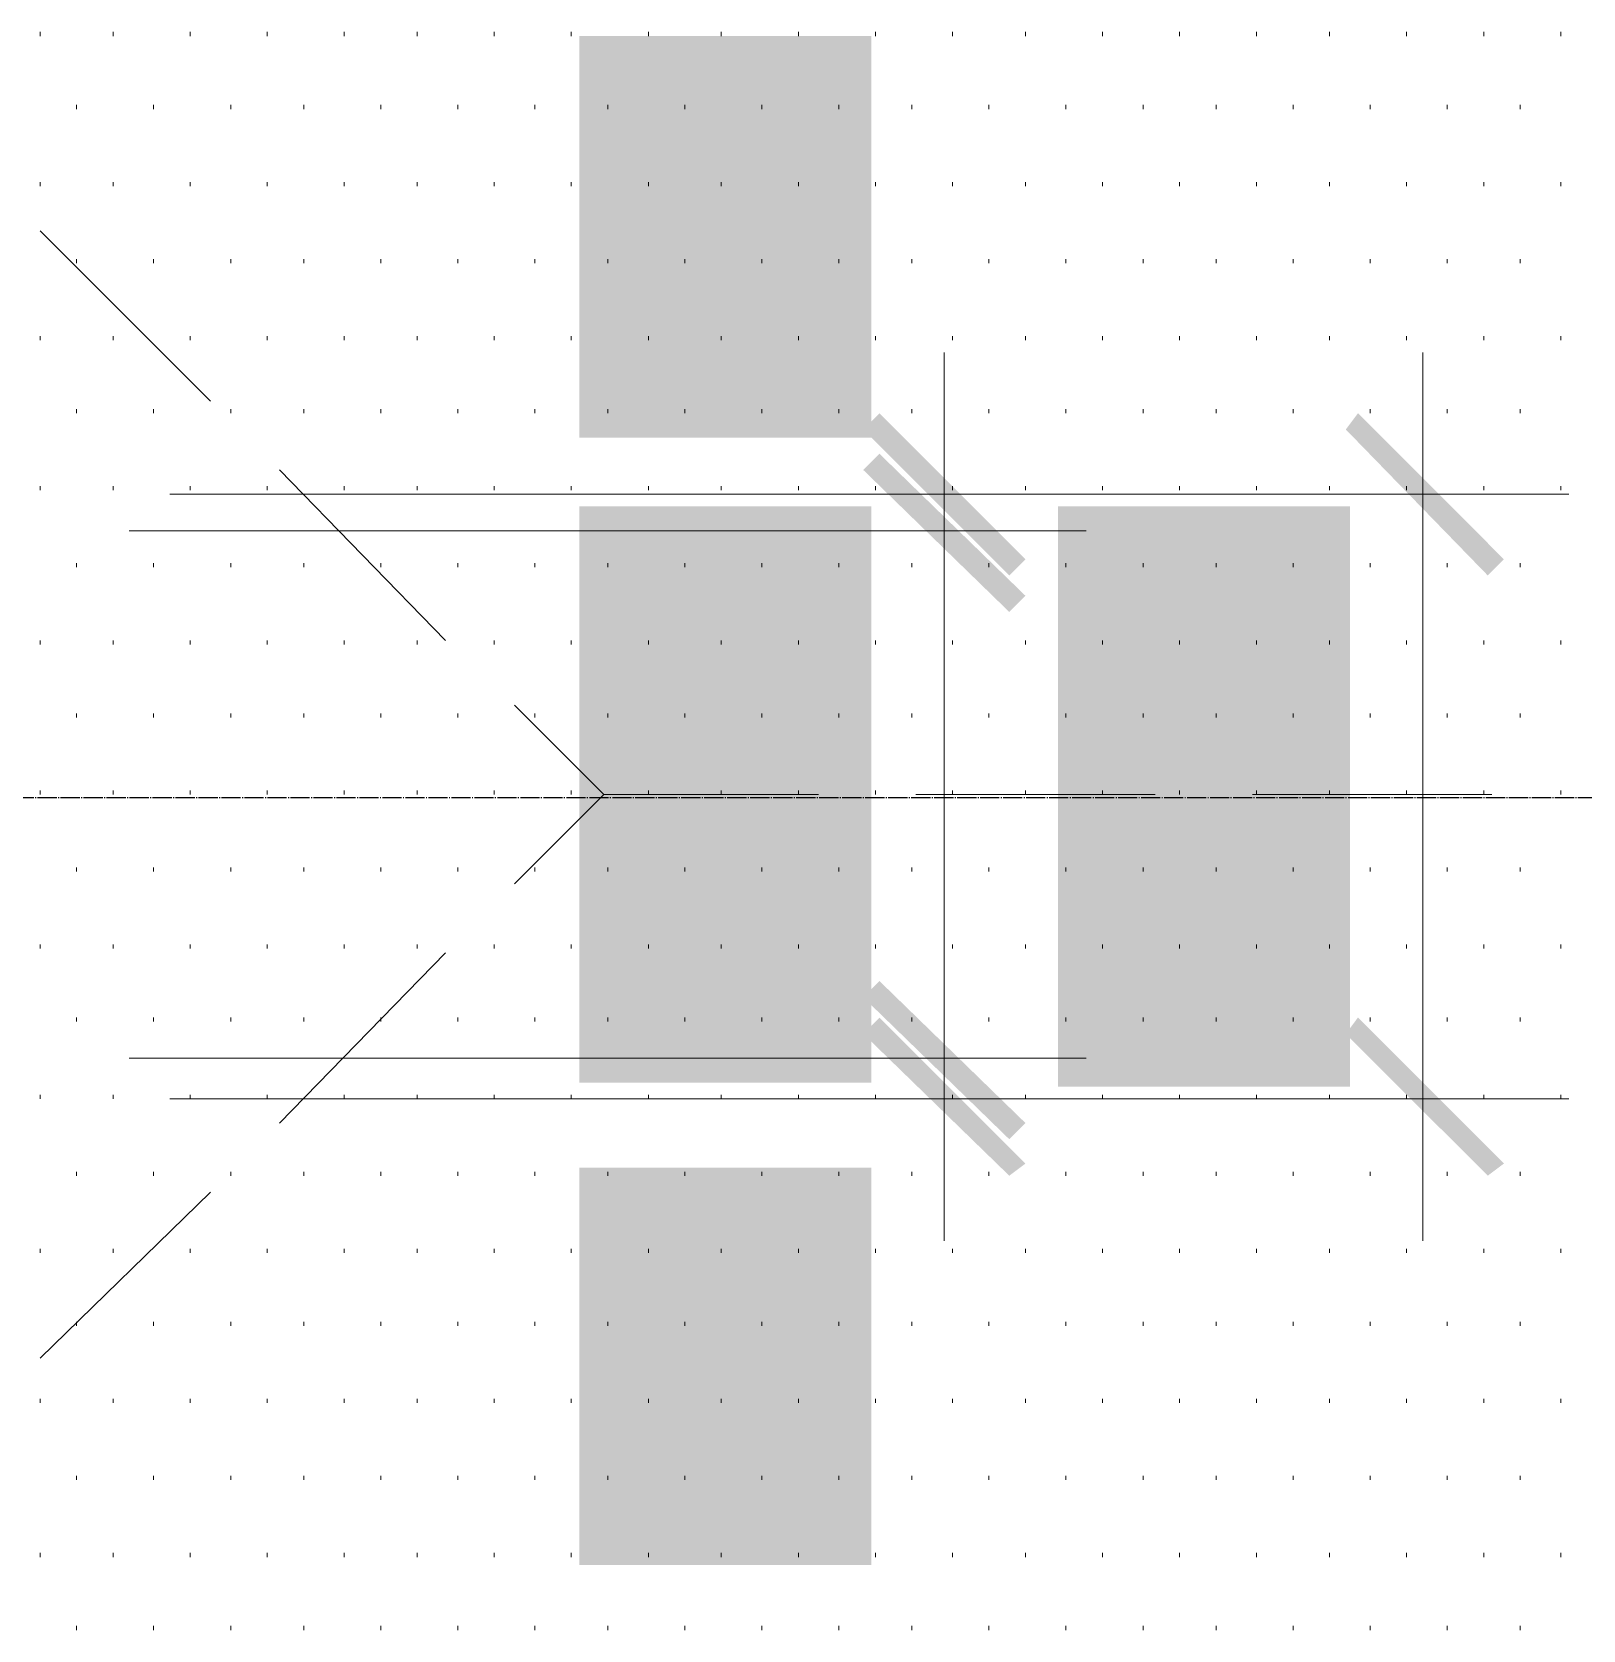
# Model space of a CAD drawing. Header units: millimetres. Extents: x -383313 to -161684, y -117025 to 99224.
# Drawn here: x -325112 to -323493, y -18451 to -16783 of the extents above; entities that cross this region are included whole.
import ezdxf

# ---------------------------------------------------------------- set-up
doc = ezdxf.new("R2010")
doc.units = ezdxf.units.MM
doc.header["$MEASUREMENT"] = 0
doc.linetypes.add('PS-GOST2.303 5', pattern=[24, 20, -1.5, 1, -1.5])
for name, color, linetype in [('PDF_Geometry', 7, 'Continuous'), ('PDF_Solid Fills', 7, 'Continuous'), ('PS_Оси', 5, 'PS-GOST2.303 5')]:
    doc.layers.add(name, color=color, linetype=linetype)

# ---------------------------------------------------------------- blocks, each defined once
blk = doc.blocks.new('A$Cf5759c35')
at = {"layer": 'PDF_Solid Fills'}
for points in [[(33946.9, 1371.6), (33946.9, 1371.6), (33946.9, 1346.2), (33951.2, 1342), (33951.2, 1337.7), (33955.4, 1329.3), (33959.6, 1325), (33959.6, 1325), (33963.9, 1320.8), (33972.3, 1316.6), (33972.3, 1371.6), (33972.3, 1371.6), (33972.3, 1380.1), (33972.3, 1384.3), (33976.6, 1392.8), (33980.8, 1397), (33985, 1401.2), (33993.5, 1405.5), (33993.5, 1405.5), (33997.7, 1409.7), (34002, 1409.7), (34006.2, 1413.9), (34010.4, 1413.9), (34014.7, 1413.9), (34023.1, 1418.2), (34031.6, 1418.2), (34035.8, 1418.2), (34044.3, 1418.2), (34052.8, 1418.2), (34065.5, 1418.2), (34073.9, 1418.2), (34073.9, 1418.2), (34086.6, 1418.2), (34095.1, 1418.2), (34103.6, 1418.2), (34112, 1418.2), (34116.3, 1418.2), (34124.7, 1418.2), (34133.2, 1413.9), (34137.4, 1413.9), (34141.7, 1413.9), (34145.9, 1409.7), (34150.1, 1409.7), (34154.4, 1405.5), (34158.6, 1405.5), (34162.8, 1401.2), (34167.1, 1392.8), (34171.3, 1388.5), (34175.5, 1384.3), (34175.5, 1375.8), (34175.5, 1371.6), (34179.8, 1316.6), (34184, 1320.8), (34188.2, 1325), (34192.5, 1329.3), (34192.5, 1337.7), (34196.7, 1342), (34196.7, 1350.4), (34200.9, 1354.7), (34200.9, 1363.1), (34200.9, 1371.6), (34200.9, 1371.6), (34200.9, 1380.1), (34200.9, 1384.3), (34196.7, 1392.8), (34196.7, 1397), (34192.5, 1405.5), (34188.2, 1409.7), (34188.2, 1413.9), (34184, 1418.2), (34179.8, 1422.4), (34175.5, 1426.6), (34171.3, 1430.9), (34162.8, 1435.1), (34158.6, 1435.1), (34150.1, 1439.3), (34145.9, 1443.6), (34141.7, 1443.6), (34137.4, 1443.6), (34133.2, 1447.8), (34124.7, 1447.8), (34120.5, 1447.8), (34112, 1447.8), (34103.6, 1452), (34099.3, 1452), (34090.9, 1452), (34082.4, 1452), (34073.9, 1452), (34069.7, 1452), (34061.2, 1452), (34052.8, 1452), (34044.3, 1452), (34040.1, 1452), (34031.6, 1447.8), (34027.4, 1447.8), (34018.9, 1447.8), (34014.7, 1447.8), (34006.2, 1443.6), (34002, 1443.6), (33993.5, 1439.3), (33989.3, 1435.1), (33980.8, 1435.1), (33976.6, 1430.9), (33976.6, 1430.9), (33972.3, 1426.6), (33968.1, 1422.4), (33959.6, 1418.2), (33955.4, 1409.7), (33955.4, 1405.5), (33951.2, 1405.5), (33951.2, 1397), (33946.9, 1392.8), (33946.9, 1384.3), (33946.9, 1375.8)], [(33972.3, 1316.6), (33976.6, 1312.3), (33980.8, 1308.1), (33989.3, 1303.9), (33993.5, 1299.6), (34002, 1299.6), (34002, 1295.4), (34010.4, 1295.4), (34014.7, 1295.4), (34023.1, 1291.2), (34027.4, 1291.2), (34035.8, 1291.2), (34040.1, 1291.2), (34048.5, 1291.2), (34057, 1291.2), (34065.5, 1286.9), (34073.9, 1286.9), (34078.2, 1286.9), (34086.6, 1286.9), (34095.1, 1291.2), (34103.6, 1291.2), (34112, 1291.2), (34120.5, 1291.2), (34124.7, 1291.2), (34133.2, 1295.4), (34137.4, 1295.4), (34145.9, 1299.6), (34150.1, 1299.6), (34154.4, 1303.9), (34162.8, 1303.9), (34167.1, 1308.1), (34171.3, 1312.3), (34175.5, 1312.3), (34179.8, 1316.6), (34175.5, 1371.6), (34175.5, 1367.4), (34175.5, 1363.1), (34171.3, 1354.7), (34171.3, 1350.4), (34167.1, 1346.2), (34162.8, 1337.7), (34154.4, 1333.5), (34154.4, 1333.5), (34150.1, 1333.5), (34145.9, 1329.3), (34141.7, 1329.3), (34137.4, 1325), (34129, 1325), (34124.7, 1325), (34116.3, 1320.8), (34107.8, 1320.8), (34099.3, 1320.8), (34090.9, 1320.8), (34082.4, 1320.8), (34073.9, 1320.8), (34065.5, 1320.8), (34057, 1320.8), (34048.5, 1320.8), (34040.1, 1320.8), (34031.6, 1320.8), (34027.4, 1325), (34018.9, 1325), (34014.7, 1325), (34006.2, 1329.3), (34002, 1329.3), (33997.7, 1333.5), (33993.5, 1333.5), (33989.3, 1337.7), (33985, 1342), (33980.8, 1346.2), (33976.6, 1350.4), (33972.3, 1354.7), (33972.3, 1363.1), (33972.3, 1371.6)], [(33946.9, 1223.4), (33946.9, 1198), (34107.8, 1083.7), (34137.4, 1083.7), (34137.4, 1193.8), (34196.7, 1193.8), (34196.7, 1223.4), (34137.4, 1223.4), (34137.4, 1257.3), (34107.8, 1257.3), (34107.8, 1223.4), (34107.8, 1113.4), (33997.7, 1193.8)], [(33946.9, 1223.4), (33997.7, 1193.8), (34107.8, 1193.8), (34107.8, 1113.4), (34107.8, 1223.4)], [(33946.9, 880.5), (33946.9, 880.5), (33946.9, 855.1), (33951.2, 850.9), (33951.2, 846.7), (33955.4, 838.2), (33959.6, 834), (33959.6, 834), (33963.9, 829.7), (33972.3, 825.5), (33972.3, 880.5), (33972.3, 880.5), (33972.3, 889), (33972.3, 893.2), (33976.6, 901.7), (33980.8, 905.9), (33985, 910.2), (33993.5, 914.4), (33993.5, 914.4), (33997.7, 918.6), (34002, 918.6), (34006.2, 922.9), (34010.4, 922.9), (34014.7, 922.9), (34023.1, 927.1), (34031.6, 927.1), (34035.8, 927.1), (34044.3, 927.1), (34052.8, 927.1), (34065.5, 927.1), (34073.9, 927.1), (34073.9, 927.1), (34086.6, 927.1), (34095.1, 927.1), (34103.6, 927.1), (34112, 927.1), (34116.3, 927.1), (34124.7, 927.1), (34133.2, 922.9), (34137.4, 922.9), (34141.7, 922.9), (34145.9, 918.6), (34150.1, 918.6), (34154.4, 914.4), (34158.6, 914.4), (34162.8, 910.2), (34167.1, 901.7), (34171.3, 897.5), (34175.5, 893.2), (34175.5, 884.8), (34175.5, 880.5), (34179.8, 825.5), (34184, 829.7), (34188.2, 834), (34192.5, 838.2), (34192.5, 846.7), (34196.7, 850.9), (34196.7, 859.4), (34200.9, 863.6), (34200.9, 872.1), (34200.9, 880.5), (34200.9, 880.5), (34200.9, 889), (34200.9, 893.2), (34196.7, 901.7), (34196.7, 905.9), (34192.5, 914.4), (34188.2, 918.6), (34188.2, 922.9), (34184, 927.1), (34179.8, 931.3), (34175.5, 935.6), (34171.3, 939.8), (34162.8, 944), (34158.6, 944), (34150.1, 948.3), (34145.9, 952.5), (34141.7, 952.5), (34137.4, 952.5), (34133.2, 956.7), (34124.7, 956.7), (34120.5, 956.7), (34112, 956.7), (34103.6, 961), (34099.3, 961), (34090.9, 961), (34082.4, 961), (34073.9, 961), (34069.7, 961), (34061.2, 961), (34052.8, 961), (34044.3, 961), (34040.1, 961), (34031.6, 956.7), (34027.4, 956.7), (34018.9, 956.7), (34014.7, 956.7), (34006.2, 952.5), (34002, 952.5), (33993.5, 948.3), (33989.3, 944), (33980.8, 944), (33976.6, 939.8), (33976.6, 939.8), (33972.3, 935.6), (33968.1, 931.3), (33959.6, 927.1), (33955.4, 918.6), (33955.4, 914.4), (33951.2, 914.4), (33951.2, 905.9), (33946.9, 901.7), (33946.9, 893.2), (33946.9, 884.8)], [(34446.5, 880.5), (34446.5, 880.5), (34446.5, 855.1), (34450.7, 850.9), (34450.7, 846.7), (34454.9, 838.2), (34459.2, 834), (34459.2, 834), (34463.4, 829.7), (34471.9, 825.5), (34471.9, 880.5), (34471.9, 880.5), (34471.9, 889), (34471.9, 893.2), (34476.1, 901.7), (34480.3, 905.9), (34484.6, 910.2), (34493, 914.4), (34493, 914.4), (34497.3, 918.6), (34501.5, 918.6), (34505.7, 922.9), (34510, 922.9), (34514.2, 922.9), (34522.7, 927.1), (34531.1, 927.1), (34535.4, 927.1), (34543.8, 927.1), (34552.3, 927.1), (34565, 927.1), (34573.5, 927.1), (34573.5, 927.1), (34586.2, 927.1), (34594.6, 927.1), (34603.1, 927.1), (34611.6, 927.1), (34615.8, 927.1), (34624.3, 927.1), (34632.7, 922.9), (34637, 922.9), (34641.2, 922.9), (34645.4, 918.6), (34649.7, 918.6), (34653.9, 914.4), (34658.1, 914.4), (34662.4, 910.2), (34666.6, 901.7), (34670.8, 897.5), (34675.1, 893.2), (34675.1, 884.8), (34675.1, 880.5), (34679.3, 825.5), (34683.5, 829.7), (34687.8, 834), (34692, 838.2), (34692, 846.7), (34696.2, 850.9), (34696.2, 859.4), (34700.5, 863.6), (34700.5, 872.1), (34700.5, 880.5), (34700.5, 880.5), (34700.5, 889), (34700.5, 893.2), (34696.2, 901.7), (34696.2, 905.9), (34692, 914.4), (34687.8, 918.6), (34687.8, 922.9), (34683.5, 927.1), (34679.3, 931.3), (34675.1, 935.6), (34670.8, 939.8), (34662.4, 944), (34658.1, 944), (34649.7, 948.3), (34645.4, 952.5), (34641.2, 952.5), (34637, 952.5), (34632.7, 956.7), (34624.3, 956.7), (34620, 956.7), (34611.6, 956.7), (34603.1, 961), (34598.9, 961), (34590.4, 961), (34581.9, 961), (34573.5, 961), (34569.2, 961), (34560.8, 961), (34552.3, 961), (34543.8, 961), (34539.6, 961), (34531.1, 956.7), (34526.9, 956.7), (34518.4, 956.7), (34514.2, 956.7), (34505.7, 952.5), (34501.5, 952.5), (34493, 948.3), (34488.8, 944), (34480.3, 944), (34476.1, 939.8), (34476.1, 939.8), (34471.9, 935.6), (34467.6, 931.3), (34459.2, 927.1), (34454.9, 918.6), (34454.9, 914.4), (34450.7, 914.4), (34450.7, 905.9), (34446.5, 901.7), (34446.5, 893.2), (34446.5, 884.8)], [(33972.3, 825.5), (33976.6, 821.3), (33980.8, 817), (33989.3, 812.8), (33993.5, 808.6), (34002, 808.6), (34002, 804.3), (34010.4, 804.3), (34014.7, 804.3), (34023.1, 800.1), (34027.4, 800.1), (34035.8, 800.1), (34040.1, 800.1), (34048.5, 800.1), (34057, 800.1), (34065.5, 795.9), (34073.9, 795.9), (34078.2, 795.9), (34086.6, 795.9), (34095.1, 800.1), (34103.6, 800.1), (34112, 800.1), (34120.5, 800.1), (34124.7, 800.1), (34133.2, 804.3), (34137.4, 804.3), (34145.9, 808.6), (34150.1, 808.6), (34154.4, 812.8), (34162.8, 812.8), (34167.1, 817), (34171.3, 821.3), (34175.5, 821.3), (34179.8, 825.5), (34175.5, 880.5), (34175.5, 876.3), (34175.5, 872.1), (34171.3, 863.6), (34171.3, 859.4), (34167.1, 855.1), (34162.8, 846.7), (34154.4, 842.4), (34154.4, 842.4), (34150.1, 842.4), (34145.9, 838.2), (34141.7, 838.2), (34137.4, 834), (34129, 834), (34124.7, 834), (34116.3, 829.7), (34107.8, 829.7), (34099.3, 829.7), (34090.9, 829.7), (34082.4, 829.7), (34073.9, 829.7), (34065.5, 829.7), (34057, 829.7), (34048.5, 829.7), (34040.1, 829.7), (34031.6, 829.7), (34027.4, 834), (34018.9, 834), (34014.7, 834), (34006.2, 838.2), (34002, 838.2), (33997.7, 842.4), (33993.5, 842.4), (33989.3, 846.7), (33985, 850.9), (33980.8, 855.1), (33976.6, 859.4), (33972.3, 863.6), (33972.3, 872.1), (33972.3, 880.5)], [(34471.9, 825.5), (34476.1, 821.3), (34480.3, 817), (34488.8, 812.8), (34493, 808.6), (34501.5, 808.6), (34501.5, 804.3), (34510, 804.3), (34514.2, 804.3), (34522.7, 800.1), (34526.9, 800.1), (34535.4, 800.1), (34539.6, 800.1), (34548.1, 800.1), (34556.5, 800.1), (34565, 795.9), (34573.5, 795.9), (34577.7, 795.9), (34586.2, 795.9), (34594.6, 800.1), (34603.1, 800.1), (34611.6, 800.1), (34620, 800.1), (34624.3, 800.1), (34632.7, 804.3), (34637, 804.3), (34645.4, 808.6), (34649.7, 808.6), (34653.9, 812.8), (34662.4, 812.8), (34666.6, 817), (34670.8, 821.3), (34675.1, 821.3), (34679.3, 825.5), (34675.1, 880.5), (34675.1, 876.3), (34675.1, 872.1), (34670.8, 863.6), (34670.8, 859.4), (34666.6, 855.1), (34662.4, 846.7), (34653.9, 842.4), (34653.9, 842.4), (34649.7, 842.4), (34645.4, 838.2), (34641.2, 838.2), (34637, 834), (34628.5, 834), (34624.3, 834), (34615.8, 829.7), (34607.3, 829.7), (34598.9, 829.7), (34590.4, 829.7), (34581.9, 829.7), (34573.5, 829.7), (34565, 829.7), (34556.5, 829.7), (34548.1, 829.7), (34539.6, 829.7), (34531.1, 829.7), (34526.9, 834), (34518.4, 834), (34514.2, 834), (34505.7, 838.2), (34501.5, 838.2), (34497.3, 842.4), (34493, 842.4), (34488.8, 846.7), (34484.6, 850.9), (34480.3, 855.1), (34476.1, 859.4), (34471.9, 863.6), (34471.9, 872.1), (34471.9, 880.5)], [(34052.8, 745.1), (34057, 681.6), (34057, 690), (34061.2, 698.5), (34061.2, 707), (34065.5, 711.2), (34069.7, 715.4), (34073.9, 719.7), (34078.2, 723.9), (34082.4, 728.1), (34086.6, 732.4), (34095.1, 732.4), (34099.3, 736.6), (34107.8, 736.6), (34116.3, 736.6), (34116.3, 736.6), (34120.5, 736.6), (34129, 736.6), (34137.4, 732.4), (34141.7, 732.4), (34150.1, 728.1), (34154.4, 723.9), (34158.6, 719.7), (34158.6, 719.7), (34167.1, 715.4), (34167.1, 707), (34171.3, 702.7), (34175.5, 698.5), (34175.5, 690), (34175.5, 681.6), (34175.5, 745.1), (34171.3, 749.3), (34171.3, 749.3), (34162.8, 753.5), (34158.6, 757.8), (34154.4, 762), (34145.9, 762), (34141.7, 766.2), (34133.2, 766.2), (34124.7, 766.2), (34120.5, 770.5), (34112, 770.5), (34107.8, 770.5), (34103.6, 766.2), (34095.1, 766.2), (34086.6, 766.2), (34082.4, 762), (34073.9, 762), (34069.7, 757.8), (34065.5, 753.5), (34057, 749.3)], [(33951.2, 757.8), (33951.2, 630.8), (34078.2, 609.6), (34082.4, 639.2), (34078.2, 639.2), (34073.9, 643.5), (34069.7, 651.9), (34065.5, 656.2), (34065.5, 656.2), (34061.2, 660.4), (34061.2, 668.9), (34057, 677.3), (34057, 681.6), (34052.8, 745.1), (34052.8, 745.1), (34048.5, 740.8), (34048.5, 643.5), (33980.8, 656.2), (33980.8, 757.8)], [(34446.5, 681.6), (34446.5, 660.4), (34450.7, 656.2), (34450.7, 647.7), (34454.9, 643.5), (34459.2, 635), (34463.4, 630.8), (34463.4, 630.8), (34467.6, 626.5), (34471.9, 681.6), (34471.9, 685.8), (34471.9, 694.3), (34476.1, 702.7), (34476.1, 707), (34480.3, 711.2), (34484.6, 715.4), (34488.8, 719.7), (34497.3, 719.7), (34501.5, 723.9), (34510, 723.9), (34514.2, 723.9), (34518.4, 723.9), (34526.9, 719.7), (34531.1, 715.4), (34535.4, 711.2), (34539.6, 707), (34543.8, 707), (34543.8, 698.5), (34548.1, 694.3), (34548.1, 685.8), (34552.3, 677.3), (34552.3, 673.1), (34552.3, 732.4), (34548.1, 736.6), (34543.8, 740.8), (34539.6, 745.1), (34535.4, 749.3), (34531.1, 749.3), (34522.7, 753.5), (34518.4, 753.5), (34510, 753.5), (34505.7, 753.5), (34497.3, 753.5), (34488.8, 749.3), (34484.6, 749.3), (34476.1, 745.1), (34476.1, 745.1), (34471.9, 740.8), (34467.6, 736.6), (34463.4, 732.4), (34459.2, 723.9), (34454.9, 719.7), (34450.7, 715.4), (34450.7, 707), (34446.5, 702.7), (34446.5, 694.3), (34446.5, 690)], [(34573.5, 745.1), (34573.5, 685.8), (34573.5, 690), (34577.7, 698.5), (34577.7, 702.7), (34581.9, 711.2), (34581.9, 715.4), (34586.2, 719.7), (34590.4, 723.9), (34598.9, 728.1), (34603.1, 732.4), (34607.3, 732.4), (34615.8, 732.4), (34624.3, 732.4), (34624.3, 732.4), (34628.5, 732.4), (34637, 732.4), (34645.4, 732.4), (34649.7, 728.1), (34653.9, 723.9), (34662.4, 719.7), (34666.6, 715.4), (34666.6, 707), (34670.8, 702.7), (34675.1, 698.5), (34675.1, 690), (34675.1, 681.6), (34675.1, 622.3), (34679.3, 626.5), (34683.5, 630.8), (34687.8, 635), (34692, 643.5), (34696.2, 647.7), (34696.2, 656.2), (34696.2, 660.4), (34700.5, 668.9), (34700.5, 673.1), (34700.5, 681.6), (34700.5, 685.8), (34700.5, 694.3), (34700.5, 702.7), (34696.2, 707), (34696.2, 715.4), (34692, 719.7), (34687.8, 728.1), (34687.8, 732.4), (34683.5, 736.6), (34679.3, 740.8), (34675.1, 745.1), (34670.8, 749.3), (34666.6, 753.5), (34662.4, 757.8), (34653.9, 757.8), (34649.7, 762), (34641.2, 766.2), (34637, 766.2), (34628.5, 766.2), (34624.3, 766.2), (34620, 766.2), (34611.6, 766.2), (34607.3, 766.2), (34598.9, 762), (34594.6, 762), (34586.2, 757.8), (34581.9, 753.5), (34581.9, 753.5), (34577.7, 749.3)], [(34031.6, 690), (34031.6, 690), (34031.6, 677.3), (34035.8, 668.9), (34035.8, 660.4), (34040.1, 656.2), (34044.3, 651.9), (34048.5, 643.5), (34048.5, 740.8), (34044.3, 736.6), (34040.1, 728.1), (34035.8, 723.9), (34035.8, 719.7), (34031.6, 711.2), (34031.6, 707), (34031.6, 698.5)], [(34129, 635), (34133.2, 601.1), (34133.2, 605.4), (34150.1, 605.4), (34154.4, 609.6), (34162.8, 609.6), (34167.1, 613.8), (34171.3, 618.1), (34175.5, 622.3), (34179.8, 626.5), (34184, 630.8), (34188.2, 635), (34192.5, 643.5), (34196.7, 647.7), (34196.7, 656.2), (34196.7, 660.4), (34200.9, 668.9), (34200.9, 677.3), (34200.9, 681.6), (34200.9, 685.8), (34200.9, 690), (34200.9, 698.5), (34196.7, 707), (34196.7, 711.2), (34192.5, 719.7), (34192.5, 723.9), (34188.2, 728.1), (34184, 736.6), (34179.8, 740.8), (34175.5, 745.1), (34175.5, 681.6), (34175.5, 681.6), (34175.5, 677.3), (34175.5, 668.9), (34171.3, 664.6), (34167.1, 656.2), (34162.8, 651.9), (34158.6, 647.7), (34154.4, 643.5), (34150.1, 643.5), (34141.7, 639.2), (34137.4, 635)], [(34552.3, 668.9), (34577.7, 664.6), (34577.7, 664.6), (34577.7, 673.1), (34573.5, 677.3), (34573.5, 685.8), (34573.5, 745.1), (34569.2, 740.8), (34565, 732.4), (34560.8, 728.1), (34560.8, 719.7), (34556.5, 728.1), (34552.3, 732.4), (34552.3, 673.1)], [(34467.6, 626.5), (34471.9, 622.3), (34476.1, 618.1), (34484.6, 613.8), (34488.8, 613.8), (34497.3, 609.6), (34501.5, 609.6), (34510, 605.4), (34514.2, 635), (34510, 639.2), (34505.7, 639.2), (34497.3, 643.5), (34493, 643.5), (34484.6, 647.7), (34480.3, 651.9), (34480.3, 656.2), (34476.1, 660.4), (34471.9, 668.9), (34471.9, 673.1), (34471.9, 681.6)], [(34624.3, 635), (34628.5, 601.1), (34632.7, 605.4), (34645.4, 605.4), (34653.9, 609.6), (34658.1, 609.6), (34666.6, 613.8), (34670.8, 618.1), (34675.1, 622.3), (34675.1, 681.6), (34675.1, 677.3), (34675.1, 668.9), (34670.8, 664.6), (34666.6, 656.2), (34662.4, 651.9), (34662.4, 651.9), (34658.1, 647.7), (34653.9, 643.5), (34649.7, 639.2), (34641.2, 639.2), (34632.7, 635)], [(34052.8, 550.3), (34057, 486.8), (34057, 495.3), (34061.2, 503.8), (34061.2, 512.2), (34065.5, 516.5), (34069.7, 520.7), (34073.9, 524.9), (34078.2, 529.2), (34082.4, 533.4), (34086.6, 537.6), (34095.1, 537.6), (34099.3, 541.9), (34107.8, 541.9), (34116.3, 541.9), (34116.3, 541.9), (34120.5, 541.9), (34129, 541.9), (34137.4, 537.6), (34141.7, 537.6), (34150.1, 533.4), (34154.4, 529.2), (34158.6, 524.9), (34158.6, 524.9), (34167.1, 520.7), (34167.1, 512.2), (34171.3, 508), (34175.5, 503.8), (34175.5, 495.3), (34175.5, 486.8), (34175.5, 550.3), (34171.3, 554.6), (34171.3, 554.6), (34162.8, 558.8), (34158.6, 563), (34154.4, 567.3), (34145.9, 567.3), (34141.7, 571.5), (34133.2, 571.5), (34124.7, 571.5), (34120.5, 575.7), (34112, 575.7), (34107.8, 575.7), (34103.6, 571.5), (34095.1, 571.5), (34086.6, 571.5), (34082.4, 567.3), (34073.9, 567.3), (34069.7, 563), (34065.5, 558.8), (34057, 554.6)], [(34446.5, 495.3), (34446.5, 469.9), (34450.7, 465.7), (34454.9, 457.2), (34454.9, 453), (34459.2, 448.7), (34463.4, 444.5), (34467.6, 440.3), (34471.9, 495.3), (34471.9, 495.3), (34471.9, 503.8), (34471.9, 508), (34476.1, 516.5), (34480.3, 520.7), (34484.6, 524.9), (34484.6, 524.9), (34488.8, 529.2), (34493, 533.4), (34501.5, 533.4), (34510, 537.6), (34505.7, 567.3), (34501.5, 567.3), (34497.3, 567.3), (34488.8, 563), (34484.6, 558.8), (34476.1, 558.8), (34471.9, 554.6), (34467.6, 550.3), (34463.4, 546.1), (34459.2, 541.9), (34454.9, 537.6), (34450.7, 529.2), (34450.7, 524.9), (34446.5, 516.5), (34446.5, 512.2), (34446.5, 503.8)], [(34556.5, 550.3), (34560.8, 491.1), (34560.8, 503.8), (34565, 512.2), (34569.2, 516.5), (34569.2, 520.7), (34577.7, 524.9), (34577.7, 529.2), (34581.9, 533.4), (34590.4, 533.4), (34594.6, 537.6), (34603.1, 537.6), (34607.3, 541.9), (34615.8, 541.9), (34624.3, 541.9), (34628.5, 537.6), (34637, 537.6), (34641.2, 537.6), (34649.7, 533.4), (34653.9, 529.2), (34658.1, 524.9), (34662.4, 524.9), (34666.6, 516.5), (34670.8, 512.2), (34675.1, 508), (34675.1, 499.5), (34675.1, 491.1), (34675.1, 550.3), (34670.8, 554.6), (34666.6, 558.8), (34658.1, 563), (34653.9, 563), (34649.7, 567.3), (34641.2, 567.3), (34637, 571.5), (34628.5, 571.5), (34624.3, 571.5), (34615.8, 571.5), (34611.6, 571.5), (34603.1, 571.5), (34598.9, 571.5), (34590.4, 567.3), (34586.2, 567.3), (34577.7, 563), (34573.5, 563), (34565, 558.8), (34560.8, 554.6)], [(33951.2, 563), (33951.2, 436), (34078.2, 414.9), (34082.4, 444.5), (34078.2, 444.5), (34073.9, 448.7), (34069.7, 457.2), (34065.5, 461.4), (34065.5, 461.4), (34061.2, 465.7), (34061.2, 474.1), (34057, 482.6), (34057, 486.8), (34052.8, 550.3), (34052.8, 550.3), (34048.5, 546.1), (34048.5, 448.7), (33980.8, 461.4), (33980.8, 563)], [(34031.6, 495.3), (34031.6, 495.3), (34031.6, 482.6), (34035.8, 474.1), (34035.8, 465.7), (34040.1, 461.4), (34044.3, 457.2), (34048.5, 448.7), (34048.5, 546.1), (34044.3, 541.9), (34040.1, 533.4), (34035.8, 529.2), (34035.8, 524.9), (34031.6, 516.5), (34031.6, 512.2), (34031.6, 503.8)], [(34129, 440.3), (34133.2, 406.4), (34133.2, 410.6), (34150.1, 410.6), (34154.4, 414.9), (34162.8, 414.9), (34167.1, 419.1), (34171.3, 423.3), (34175.5, 427.6), (34179.8, 431.8), (34184, 436), (34188.2, 440.3), (34192.5, 448.7), (34196.7, 453), (34196.7, 461.4), (34196.7, 465.7), (34200.9, 474.1), (34200.9, 482.6), (34200.9, 486.8), (34200.9, 491.1), (34200.9, 495.3), (34200.9, 503.8), (34196.7, 512.2), (34196.7, 516.5), (34192.5, 524.9), (34192.5, 529.2), (34188.2, 533.4), (34184, 541.9), (34179.8, 546.1), (34175.5, 550.3), (34175.5, 486.8), (34175.5, 486.8), (34175.5, 482.6), (34175.5, 474.1), (34171.3, 469.9), (34167.1, 461.4), (34162.8, 457.2), (34158.6, 453), (34154.4, 448.7), (34150.1, 448.7), (34141.7, 444.5), (34137.4, 440.3)], [(34467.6, 440.3), (34471.9, 431.8), (34480.3, 431.8), (34484.6, 427.6), (34488.8, 423.3), (34493, 423.3), (34497.3, 419.1), (34505.7, 419.1), (34510, 414.9), (34518.4, 414.9), (34522.7, 410.6), (34531.1, 410.6), (34539.6, 410.6), (34543.8, 406.4), (34552.3, 406.4), (34560.8, 406.4), (34569.2, 406.4), (34577.7, 406.4), (34581.9, 406.4), (34590.4, 406.4), (34598.9, 406.4), (34607.3, 406.4), (34615.8, 410.6), (34624.3, 410.6), (34628.5, 410.6), (34637, 414.9), (34641.2, 414.9), (34649.7, 419.1), (34653.9, 419.1), (34658.1, 423.3), (34662.4, 423.3), (34666.6, 427.6), (34670.8, 431.8), (34675.1, 431.8), (34679.3, 440.3), (34683.5, 444.5), (34687.8, 448.7), (34692, 453), (34692, 461.4), (34696.2, 465.7), (34696.2, 474.1), (34700.5, 478.4), (34700.5, 486.8), (34700.5, 495.3), (34700.5, 495.3), (34700.5, 499.5), (34700.5, 508), (34696.2, 516.5), (34696.2, 520.7), (34692, 529.2), (34687.8, 533.4), (34687.8, 533.4), (34683.5, 541.9), (34679.3, 546.1), (34675.1, 550.3), (34675.1, 491.1), (34675.1, 486.8), (34675.1, 478.4), (34670.8, 474.1), (34666.6, 465.7), (34666.6, 465.7), (34662.4, 461.4), (34658.1, 457.2), (34653.9, 453), (34645.4, 448.7), (34641.2, 448.7), (34637, 444.5), (34628.5, 444.5), (34624.3, 444.5), (34615.8, 440.3), (34611.6, 440.3), (34607.3, 444.5), (34598.9, 444.5), (34590.4, 444.5), (34586.2, 448.7), (34581.9, 453), (34577.7, 457.2), (34573.5, 461.4), (34569.2, 465.7), (34569.2, 436), (34565, 436), (34556.5, 436), (34548.1, 440.3), (34539.6, 440.3), (34531.1, 440.3), (34526.9, 440.3), (34518.4, 444.5), (34514.2, 444.5), (34510, 444.5), (34505.7, 448.7), (34497.3, 453), (34493, 457.2), (34488.8, 461.4), (34484.6, 465.7), (34480.3, 469.9), (34476.1, 474.1), (34471.9, 482.6), (34471.9, 486.8), (34471.9, 495.3)], [(34535.4, 499.5), (34535.4, 499.5), (34535.4, 478.4), (34539.6, 469.9), (34543.8, 465.7), (34543.8, 461.4), (34548.1, 457.2), (34552.3, 453), (34556.5, 444.5), (34560.8, 440.3), (34569.2, 436), (34569.2, 465.7), (34565, 474.1), (34565, 478.4), (34560.8, 486.8), (34560.8, 491.1), (34556.5, 550.3), (34552.3, 546.1), (34548.1, 541.9), (34543.8, 537.6), (34539.6, 529.2), (34539.6, 524.9), (34535.4, 516.5), (34535.4, 512.2), (34535.4, 503.8)], [(33946.9, 194.7), (33946.9, 194.7), (33946.9, 169.3), (33951.2, 165.1), (33951.2, 160.9), (33955.4, 152.4), (33959.6, 148.2), (33959.6, 148.2), (33963.9, 143.9), (33972.3, 139.7), (33972.3, 194.7), (33972.3, 194.7), (33972.3, 203.2), (33972.3, 207.4), (33976.6, 215.9), (33980.8, 220.1), (33985, 224.4), (33993.5, 228.6), (33993.5, 228.6), (33997.7, 232.8), (34002, 232.8), (34006.2, 237.1), (34010.4, 237.1), (34014.7, 237.1), (34023.1, 241.3), (34031.6, 241.3), (34035.8, 241.3), (34044.3, 241.3), (34052.8, 241.3), (34065.5, 241.3), (34073.9, 241.3), (34073.9, 241.3), (34086.6, 241.3), (34095.1, 241.3), (34103.6, 241.3), (34112, 241.3), (34116.3, 241.3), (34124.7, 241.3), (34133.2, 237.1), (34137.4, 237.1), (34141.7, 237.1), (34145.9, 232.8), (34150.1, 232.8), (34154.4, 228.6), (34158.6, 228.6), (34162.8, 224.4), (34167.1, 215.9), (34171.3, 211.7), (34175.5, 207.4), (34175.5, 199), (34175.5, 194.7), (34179.8, 139.7), (34184, 143.9), (34188.2, 148.2), (34192.5, 152.4), (34192.5, 160.9), (34196.7, 165.1), (34196.7, 173.6), (34200.9, 177.8), (34200.9, 186.3), (34200.9, 194.7), (34200.9, 194.7), (34200.9, 203.2), (34200.9, 207.4), (34196.7, 215.9), (34196.7, 220.1), (34192.5, 228.6), (34188.2, 232.8), (34188.2, 237.1), (34184, 241.3), (34179.8, 245.5), (34175.5, 249.8), (34171.3, 254), (34162.8, 258.2), (34158.6, 258.2), (34150.1, 262.5), (34145.9, 266.7), (34141.7, 266.7), (34137.4, 266.7), (34133.2, 270.9), (34124.7, 270.9), (34120.5, 270.9), (34112, 270.9), (34103.6, 275.2), (34099.3, 275.2), (34090.9, 275.2), (34082.4, 275.2), (34073.9, 275.2), (34069.7, 275.2), (34061.2, 275.2), (34052.8, 275.2), (34044.3, 275.2), (34040.1, 275.2), (34031.6, 270.9), (34027.4, 270.9), (34018.9, 270.9), (34014.7, 270.9), (34006.2, 266.7), (34002, 266.7), (33993.5, 262.5), (33989.3, 258.2), (33980.8, 258.2), (33976.6, 254), (33976.6, 254), (33972.3, 249.8), (33968.1, 245.5), (33959.6, 241.3), (33955.4, 232.8), (33955.4, 228.6), (33951.2, 228.6), (33951.2, 220.1), (33946.9, 215.9), (33946.9, 207.4), (33946.9, 199)], [(33972.3, 139.7), (33976.6, 135.5), (33980.8, 131.2), (33989.3, 127), (33993.5, 122.8), (34002, 122.8), (34002, 118.5), (34010.4, 118.5), (34014.7, 118.5), (34023.1, 114.3), (34027.4, 114.3), (34035.8, 114.3), (34040.1, 114.3), (34048.5, 114.3), (34057, 114.3), (34065.5, 110.1), (34073.9, 110.1), (34078.2, 110.1), (34086.6, 110.1), (34095.1, 114.3), (34103.6, 114.3), (34112, 114.3), (34120.5, 114.3), (34124.7, 114.3), (34133.2, 118.5), (34137.4, 118.5), (34145.9, 122.8), (34150.1, 122.8), (34154.4, 127), (34162.8, 127), (34167.1, 131.2), (34171.3, 135.5), (34175.5, 135.5), (34179.8, 139.7), (34175.5, 194.7), (34175.5, 190.5), (34175.5, 186.3), (34171.3, 177.8), (34171.3, 173.6), (34167.1, 169.3), (34162.8, 160.9), (34154.4, 156.6), (34154.4, 156.6), (34150.1, 156.6), (34145.9, 152.4), (34141.7, 152.4), (34137.4, 148.2), (34129, 148.2), (34124.7, 148.2), (34116.3, 143.9), (34107.8, 143.9), (34099.3, 143.9), (34090.9, 143.9), (34082.4, 143.9), (34073.9, 143.9), (34065.5, 143.9), (34057, 143.9), (34048.5, 143.9), (34040.1, 143.9), (34031.6, 143.9), (34027.4, 148.2), (34018.9, 148.2), (34014.7, 148.2), (34006.2, 152.4), (34002, 152.4), (33997.7, 156.6), (33993.5, 156.6), (33989.3, 160.9), (33985, 165.1), (33980.8, 169.3), (33976.6, 173.6), (33972.3, 177.8), (33972.3, 186.3), (33972.3, 194.7)], [(33946.9, 46.6), (33946.9, 21.2), (34107.8, -93.1), (34137.4, -93.1), (34137.4, 16.9), (34196.7, 16.9), (34196.7, 46.6), (34137.4, 46.6), (34137.4, 80.4), (34107.8, 80.4), (34107.8, 46.6), (34107.8, -63.5), (33997.7, 16.9)], [(33946.9, 46.6), (33997.7, 16.9), (34107.8, 16.9), (34107.8, -63.5), (34107.8, 46.6)]]:
    blk.add_hatch(color=8, dxfattribs=at).paths.add_polyline_path(points)
at = {"layer": 'PDF_Geometry', "color": 8, "lineweight": 9}
for points in [[(33358.5, 1477.4), (33358.5, 1481.7)], [(33434.7, 1477.4), (33434.7, 1481.7)], [(33515.1, 1477.4), (33515.1, 1481.7)], [(33595.6, 1477.4), (33595.6, 1481.7)], [(33676, 1477.4), (33676, 1481.7)], [(33752.2, 1477.4), (33752.2, 1481.7)], [(33832.6, 1477.4), (33832.6, 1481.7)], [(33913.1, 1477.4), (33913.1, 1481.7)], [(33993.5, 1477.4), (33993.5, 1481.7)], [(34069.7, 1477.4), (34069.7, 1481.7)], [(34150.1, 1477.4), (34150.1, 1481.7)], [(34230.6, 1477.4), (34230.6, 1481.7)], [(34311, 1477.4), (34311, 1481.7)], [(34387.2, 1477.4), (34387.2, 1481.7)], [(34467.6, 1477.4), (34467.6, 1481.7)], [(34548.1, 1477.4), (34548.1, 1481.7)], [(34628.5, 1477.4), (34628.5, 1481.7)], [(34704.7, 1477.4), (34704.7, 1481.7)], [(34785.1, 1477.4), (34785.1, 1481.7)], [(34865.6, 1477.4), (34865.6, 1481.7)], [(34946, 1477.4), (34946, 1481.7)], [(33396.6, 1401.2), (33396.6, 1405.5)], [(33477, 1401.2), (33477, 1405.5)], [(33557.5, 1401.2), (33557.5, 1405.5)], [(33633.7, 1401.2), (33633.7, 1405.5)], [(33714.1, 1401.2), (33714.1, 1405.5)], [(33794.5, 1401.2), (33794.5, 1405.5)], [(33875, 1401.2), (33875, 1405.5)], [(33951.2, 1401.2), (33951.2, 1405.5)], [(34031.6, 1401.2), (34031.6, 1405.5)], [(34112, 1401.2), (34112, 1405.5)], [(34192.5, 1401.2), (34192.5, 1405.5)], [(34268.7, 1401.2), (34268.7, 1405.5)], [(34349.1, 1401.2), (34349.1, 1405.5)], [(34429.5, 1401.2), (34429.5, 1405.5)], [(34510, 1401.2), (34510, 1405.5)], [(34586.2, 1401.2), (34586.2, 1405.5)], [(34666.6, 1401.2), (34666.6, 1405.5)], [(34747, 1401.2), (34747, 1405.5)], [(34827.5, 1401.2), (34827.5, 1405.5)], [(34903.7, 1401.2), (34903.7, 1405.5)], [(33358.5, 1320.8), (33358.5, 1325)], [(33434.7, 1320.8), (33434.7, 1325)], [(33515.1, 1320.8), (33515.1, 1325)], [(33595.6, 1320.8), (33595.6, 1325)], [(33676, 1320.8), (33676, 1325)], [(33752.2, 1320.8), (33752.2, 1325)], [(33832.6, 1320.8), (33832.6, 1325)], [(33913.1, 1320.8), (33913.1, 1325)], [(33993.5, 1320.8), (33993.5, 1325)], [(34069.7, 1320.8), (34069.7, 1325)], [(34150.1, 1320.8), (34150.1, 1325)], [(34230.6, 1320.8), (34230.6, 1325)], [(34311, 1320.8), (34311, 1325)], [(34387.2, 1320.8), (34387.2, 1325)], [(34467.6, 1320.8), (34467.6, 1325)], [(34548.1, 1320.8), (34548.1, 1325)], [(34628.5, 1320.8), (34628.5, 1325)], [(34704.7, 1320.8), (34704.7, 1325)], [(34785.1, 1320.8), (34785.1, 1325)], [(34865.6, 1320.8), (34865.6, 1325)], [(34946, 1320.8), (34946, 1325)], [(33396.6, 1240.4), (33396.6, 1244.6)], [(33477, 1240.4), (33477, 1244.6)], [(33557.5, 1240.4), (33557.5, 1244.6)], [(33633.7, 1240.4), (33633.7, 1244.6)], [(33714.1, 1240.4), (33714.1, 1244.6)], [(33794.5, 1240.4), (33794.5, 1244.6)], [(33875, 1240.4), (33875, 1244.6)], [(33951.2, 1240.4), (33951.2, 1244.6)], [(34031.6, 1240.4), (34031.6, 1244.6)], [(34112, 1240.4), (34112, 1244.6)], [(34192.5, 1240.4), (34192.5, 1244.6)], [(34268.7, 1240.4), (34268.7, 1244.6)], [(34349.1, 1240.4), (34349.1, 1244.6)], [(34429.5, 1240.4), (34429.5, 1244.6)], [(34510, 1240.4), (34510, 1244.6)], [(34586.2, 1240.4), (34586.2, 1244.6)], [(34666.6, 1240.4), (34666.6, 1244.6)], [(34747, 1240.4), (34747, 1244.6)], [(34827.5, 1240.4), (34827.5, 1244.6)], [(34903.7, 1240.4), (34903.7, 1244.6)], [(33358.5, 1159.9), (33358.5, 1164.2)], [(33434.7, 1159.9), (33434.7, 1164.2)], [(33515.1, 1159.9), (33515.1, 1164.2)], [(33595.6, 1159.9), (33595.6, 1164.2)], [(33676, 1159.9), (33676, 1164.2)], [(33752.2, 1159.9), (33752.2, 1164.2)], [(33832.6, 1159.9), (33832.6, 1164.2)], [(33913.1, 1159.9), (33913.1, 1164.2)], [(33993.5, 1159.9), (33993.5, 1164.2)], [(34069.7, 1159.9), (34069.7, 1164.2)], [(34150.1, 1159.9), (34150.1, 1164.2)], [(34230.6, 1159.9), (34230.6, 1164.2)], [(34311, 1159.9), (34311, 1164.2)], [(34387.2, 1159.9), (34387.2, 1164.2)], [(34467.6, 1159.9), (34467.6, 1164.2)], [(34548.1, 1159.9), (34548.1, 1164.2)], [(34628.5, 1159.9), (34628.5, 1164.2)], [(34704.7, 1159.9), (34704.7, 1164.2)], [(34785.1, 1159.9), (34785.1, 1164.2)], [(34865.6, 1159.9), (34865.6, 1164.2)], [(34946, 1159.9), (34946, 1164.2)], [(33396.6, 1083.7), (33396.6, 1088)], [(33477, 1083.7), (33477, 1088)], [(33557.5, 1083.7), (33557.5, 1088)], [(33633.7, 1083.7), (33633.7, 1088)], [(33714.1, 1083.7), (33714.1, 1088)], [(33794.5, 1083.7), (33794.5, 1088)], [(33875, 1083.7), (33875, 1088)], [(33951.2, 1083.7), (33951.2, 1088)], [(34031.6, 1083.7), (34031.6, 1088)], [(34112, 1083.7), (34112, 1088)], [(34192.5, 1083.7), (34192.5, 1088)], [(34268.7, 1083.7), (34268.7, 1088)], [(34349.1, 1083.7), (34349.1, 1088)], [(34429.5, 1083.7), (34429.5, 1088)], [(34510, 1083.7), (34510, 1088)], [(34586.2, 1083.7), (34586.2, 1088)], [(34666.6, 1083.7), (34666.6, 1088)], [(34747, 1083.7), (34747, 1088)], [(34827.5, 1083.7), (34827.5, 1088)], [(34903.7, 1083.7), (34903.7, 1088)], [(33358.5, 1003.3), (33358.5, 1007.5)], [(33434.7, 1003.3), (33434.7, 1007.5)], [(33515.1, 1003.3), (33515.1, 1007.5)], [(33595.6, 1003.3), (33595.6, 1007.5)], [(33676, 1003.3), (33676, 1007.5)], [(33752.2, 1003.3), (33752.2, 1007.5)], [(33832.6, 1003.3), (33832.6, 1007.5)], [(33913.1, 1003.3), (33913.1, 1007.5)], [(33993.5, 1003.3), (33993.5, 1007.5)], [(34069.7, 1003.3), (34069.7, 1007.5)], [(34150.1, 1003.3), (34150.1, 1007.5)], [(34230.6, 1003.3), (34230.6, 1007.5)], [(34311, 1003.3), (34311, 1007.5)], [(34387.2, 1003.3), (34387.2, 1007.5)], [(34467.6, 1003.3), (34467.6, 1007.5)], [(34548.1, 1003.3), (34548.1, 1007.5)], [(34628.5, 1003.3), (34628.5, 1007.5)], [(34704.7, 1003.3), (34704.7, 1007.5)], [(34785.1, 1003.3), (34785.1, 1007.5)], [(34865.6, 1003.3), (34865.6, 1007.5)], [(34946, 1003.3), (34946, 1007.5)], [(33396.6, 922.9), (33396.6, 927.1)], [(33477, 922.9), (33477, 927.1)], [(33557.5, 922.9), (33557.5, 927.1)], [(33633.7, 922.9), (33633.7, 927.1)], [(33714.1, 922.9), (33714.1, 927.1)], [(33794.5, 922.9), (33794.5, 927.1)], [(33875, 922.9), (33875, 927.1)], [(33951.2, 922.9), (33951.2, 927.1)], [(34031.6, 922.9), (34031.6, 927.1)], [(34112, 922.9), (34112, 927.1)], [(34192.5, 922.9), (34192.5, 927.1)], [(34268.7, 922.9), (34268.7, 927.1)], [(34349.1, 922.9), (34349.1, 927.1)], [(34429.5, 922.9), (34429.5, 927.1)], [(34510, 922.9), (34510, 927.1)], [(34586.2, 922.9), (34586.2, 927.1)], [(34666.6, 922.9), (34666.6, 927.1)], [(34747, 922.9), (34747, 927.1)], [(34827.5, 922.9), (34827.5, 927.1)], [(34903.7, 922.9), (34903.7, 927.1)], [(33358.5, 842.4), (33358.5, 846.7)], [(33434.7, 842.4), (33434.7, 846.7)], [(33515.1, 842.4), (33515.1, 846.7)], [(33595.6, 842.4), (33595.6, 846.7)], [(33676, 842.4), (33676, 846.7)], [(33752.2, 842.4), (33752.2, 846.7)], [(33832.6, 842.4), (33832.6, 846.7)], [(33913.1, 842.4), (33913.1, 846.7)], [(33993.5, 842.4), (33993.5, 846.7)], [(34069.7, 842.4), (34069.7, 846.7)], [(34150.1, 842.4), (34150.1, 846.7)], [(34230.6, 842.4), (34230.6, 846.7)], [(34311, 842.4), (34311, 846.7)], [(34387.2, 842.4), (34387.2, 846.7)], [(34467.6, 842.4), (34467.6, 846.7)], [(34548.1, 842.4), (34548.1, 846.7)], [(34628.5, 842.4), (34628.5, 846.7)], [(34704.7, 842.4), (34704.7, 846.7)], [(34785.1, 842.4), (34785.1, 846.7)], [(34865.6, 842.4), (34865.6, 846.7)], [(34946, 842.4), (34946, 846.7)], [(33396.6, 766.2), (33396.6, 770.5)], [(33477, 766.2), (33477, 770.5)], [(33557.5, 766.2), (33557.5, 770.5)], [(33633.7, 766.2), (33633.7, 770.5)], [(33714.1, 766.2), (33714.1, 770.5)], [(33794.5, 766.2), (33794.5, 770.5)], [(33875, 766.2), (33875, 770.5)], [(33951.2, 766.2), (33951.2, 770.5)], [(34031.6, 766.2), (34031.6, 770.5)], [(34112, 766.2), (34112, 770.5)], [(34192.5, 766.2), (34192.5, 770.5)], [(34268.7, 766.2), (34268.7, 770.5)], [(34349.1, 766.2), (34349.1, 770.5)], [(34429.5, 766.2), (34429.5, 770.5)], [(34510, 766.2), (34510, 770.5)], [(34586.2, 766.2), (34586.2, 770.5)], [(34666.6, 766.2), (34666.6, 770.5)], [(34747, 766.2), (34747, 770.5)], [(34827.5, 766.2), (34827.5, 770.5)], [(34903.7, 766.2), (34903.7, 770.5)], [(33358.5, 685.8), (33358.5, 690)], [(33434.7, 685.8), (33434.7, 690)], [(33515.1, 685.8), (33515.1, 690)], [(33595.6, 685.8), (33595.6, 690)], [(33676, 685.8), (33676, 690)], [(33752.2, 685.8), (33752.2, 690)], [(33832.6, 685.8), (33832.6, 690)], [(33913.1, 685.8), (33913.1, 690)], [(33993.5, 685.8), (33993.5, 690)], [(34069.7, 685.8), (34069.7, 690)], [(34150.1, 685.8), (34150.1, 690)], [(34230.6, 685.8), (34230.6, 690)], [(34311, 685.8), (34311, 690)], [(34387.2, 685.8), (34387.2, 690)], [(34467.6, 685.8), (34467.6, 690)], [(34548.1, 685.8), (34548.1, 690)], [(34628.5, 685.8), (34628.5, 690)], [(34704.7, 685.8), (34704.7, 690)], [(34785.1, 685.8), (34785.1, 690)], [(34865.6, 685.8), (34865.6, 690)], [(34946, 685.8), (34946, 690)], [(33396.6, 605.4), (33396.6, 609.6)], [(33477, 605.4), (33477, 609.6)], [(33557.5, 605.4), (33557.5, 609.6)], [(33633.7, 605.4), (33633.7, 609.6)], [(33714.1, 605.4), (33714.1, 609.6)], [(33794.5, 605.4), (33794.5, 609.6)], [(33875, 605.4), (33875, 609.6)], [(33951.2, 605.4), (33951.2, 609.6)], [(34031.6, 605.4), (34031.6, 609.6)], [(34112, 605.4), (34112, 609.6)], [(34192.5, 605.4), (34192.5, 609.6)], [(34268.7, 605.4), (34268.7, 609.6)], [(34349.1, 605.4), (34349.1, 609.6)], [(34429.5, 605.4), (34429.5, 609.6)], [(34510, 605.4), (34510, 609.6)], [(34586.2, 605.4), (34586.2, 609.6)], [(34666.6, 605.4), (34666.6, 609.6)], [(34747, 605.4), (34747, 609.6)], [(34827.5, 605.4), (34827.5, 609.6)], [(34903.7, 605.4), (34903.7, 609.6)], [(33358.5, 524.9), (33358.5, 529.2)], [(33434.7, 524.9), (33434.7, 529.2)], [(33515.1, 524.9), (33515.1, 529.2)], [(33595.6, 524.9), (33595.6, 529.2)], [(33676, 524.9), (33676, 529.2)], [(33752.2, 524.9), (33752.2, 529.2)], [(33832.6, 524.9), (33832.6, 529.2)], [(33913.1, 524.9), (33913.1, 529.2)], [(33993.5, 524.9), (33993.5, 529.2)], [(34069.7, 524.9), (34069.7, 529.2)], [(34150.1, 524.9), (34150.1, 529.2)], [(34230.6, 524.9), (34230.6, 529.2)], [(34311, 524.9), (34311, 529.2)], [(34387.2, 524.9), (34387.2, 529.2)], [(34467.6, 524.9), (34467.6, 529.2)], [(34548.1, 524.9), (34548.1, 529.2)], [(34628.5, 524.9), (34628.5, 529.2)], [(34704.7, 524.9), (34704.7, 529.2)], [(34785.1, 524.9), (34785.1, 529.2)], [(34865.6, 524.9), (34865.6, 529.2)], [(34946, 524.9), (34946, 529.2)], [(33396.6, 448.7), (33396.6, 453)], [(33477, 448.7), (33477, 453)], [(33557.5, 448.7), (33557.5, 453)], [(33633.7, 448.7), (33633.7, 453)], [(33714.1, 448.7), (33714.1, 453)], [(33794.5, 448.7), (33794.5, 453)], [(33875, 448.7), (33875, 453)], [(33951.2, 448.7), (33951.2, 453)], [(34031.6, 448.7), (34031.6, 453)], [(34112, 448.7), (34112, 453)], [(34192.5, 448.7), (34192.5, 453)], [(34268.7, 448.7), (34268.7, 453)], [(34349.1, 448.7), (34349.1, 453)], [(34429.5, 448.7), (34429.5, 453)], [(34510, 448.7), (34510, 453)], [(34586.2, 448.7), (34586.2, 453)], [(34666.6, 448.7), (34666.6, 453)], [(34747, 448.7), (34747, 453)], [(34827.5, 448.7), (34827.5, 453)], [(34903.7, 448.7), (34903.7, 453)], [(33358.5, 368.3), (33358.5, 372.5)], [(33434.7, 368.3), (33434.7, 372.5)], [(33515.1, 368.3), (33515.1, 372.5)], [(33595.6, 368.3), (33595.6, 372.5)], [(33676, 368.3), (33676, 372.5)], [(33752.2, 368.3), (33752.2, 372.5)], [(33832.6, 368.3), (33832.6, 372.5)], [(33913.1, 368.3), (33913.1, 372.5)], [(33993.5, 368.3), (33993.5, 372.5)], [(34069.7, 368.3), (34069.7, 372.5)], [(34150.1, 368.3), (34150.1, 372.5)], [(34230.6, 368.3), (34230.6, 372.5)], [(34311, 368.3), (34311, 372.5)], [(34387.2, 368.3), (34387.2, 372.5)], [(34467.6, 368.3), (34467.6, 372.5)], [(34548.1, 368.3), (34548.1, 372.5)], [(34628.5, 368.3), (34628.5, 372.5)], [(34704.7, 368.3), (34704.7, 372.5)], [(34785.1, 368.3), (34785.1, 372.5)], [(34865.6, 368.3), (34865.6, 372.5)], [(34946, 368.3), (34946, 372.5)], [(33396.6, 287.9), (33396.6, 292.1)], [(33477, 287.9), (33477, 292.1)], [(33557.5, 287.9), (33557.5, 292.1)], [(33633.7, 287.9), (33633.7, 292.1)], [(33714.1, 287.9), (33714.1, 292.1)], [(33794.5, 287.9), (33794.5, 292.1)], [(33875, 287.9), (33875, 292.1)], [(33951.2, 287.9), (33951.2, 292.1)], [(34031.6, 287.9), (34031.6, 292.1)], [(34112, 287.9), (34112, 292.1)], [(34192.5, 287.9), (34192.5, 292.1)], [(34268.7, 287.9), (34268.7, 292.1)], [(34349.1, 287.9), (34349.1, 292.1)], [(34429.5, 287.9), (34429.5, 292.1)], [(34510, 287.9), (34510, 292.1)], [(34586.2, 287.9), (34586.2, 292.1)], [(34666.6, 287.9), (34666.6, 292.1)], [(34747, 287.9), (34747, 292.1)], [(34827.5, 287.9), (34827.5, 292.1)], [(34903.7, 287.9), (34903.7, 292.1)], [(33358.5, 207.4), (33358.5, 211.7)], [(33434.7, 207.4), (33434.7, 211.7)], [(33515.1, 207.4), (33515.1, 211.7)], [(33595.6, 207.4), (33595.6, 211.7)], [(33676, 207.4), (33676, 211.7)], [(33752.2, 207.4), (33752.2, 211.7)], [(33832.6, 207.4), (33832.6, 211.7)], [(33913.1, 207.4), (33913.1, 211.7)], [(33993.5, 207.4), (33993.5, 211.7)], [(34069.7, 207.4), (34069.7, 211.7)], [(34150.1, 207.4), (34150.1, 211.7)], [(34230.6, 207.4), (34230.6, 211.7)], [(34311, 207.4), (34311, 211.7)], [(34387.2, 207.4), (34387.2, 211.7)], [(34467.6, 207.4), (34467.6, 211.7)], [(34548.1, 207.4), (34548.1, 211.7)], [(34628.5, 207.4), (34628.5, 211.7)], [(34704.7, 207.4), (34704.7, 211.7)], [(34785.1, 207.4), (34785.1, 211.7)], [(34865.6, 207.4), (34865.6, 211.7)], [(34946, 207.4), (34946, 211.7)], [(33396.6, 131.2), (33396.6, 135.5)], [(33477, 131.2), (33477, 135.5)], [(33557.5, 131.2), (33557.5, 135.5)], [(33633.7, 131.2), (33633.7, 135.5)], [(33714.1, 131.2), (33714.1, 135.5)], [(33794.5, 131.2), (33794.5, 135.5)], [(33875, 131.2), (33875, 135.5)], [(33951.2, 131.2), (33951.2, 135.5)], [(34031.6, 131.2), (34031.6, 135.5)], [(34112, 131.2), (34112, 135.5)], [(34192.5, 131.2), (34192.5, 135.5)], [(34268.7, 131.2), (34268.7, 135.5)], [(34349.1, 131.2), (34349.1, 135.5)], [(34429.5, 131.2), (34429.5, 135.5)], [(34510, 131.2), (34510, 135.5)], [(34586.2, 131.2), (34586.2, 135.5)], [(34666.6, 131.2), (34666.6, 135.5)], [(34747, 131.2), (34747, 135.5)], [(34827.5, 131.2), (34827.5, 135.5)], [(34903.7, 131.2), (34903.7, 135.5)], [(33358.5, 50.8), (33358.5, 55)], [(33434.7, 50.8), (33434.7, 55)], [(33515.1, 50.8), (33515.1, 55)], [(33595.6, 50.8), (33595.6, 55)], [(33676, 50.8), (33676, 55)], [(33752.2, 50.8), (33752.2, 55)], [(33832.6, 50.8), (33832.6, 55)], [(33913.1, 50.8), (33913.1, 55)], [(33993.5, 50.8), (33993.5, 55)], [(34069.7, 50.8), (34069.7, 55)], [(34150.1, 50.8), (34150.1, 55)], [(34230.6, 50.8), (34230.6, 55)], [(34311, 50.8), (34311, 55)], [(34387.2, 50.8), (34387.2, 55)], [(34467.6, 50.8), (34467.6, 55)], [(34548.1, 50.8), (34548.1, 55)], [(34628.5, 50.8), (34628.5, 55)], [(34704.7, 50.8), (34704.7, 55)], [(34785.1, 50.8), (34785.1, 55)], [(34865.6, 50.8), (34865.6, 55)], [(34946, 50.8), (34946, 55)], [(33396.6, -29.6), (33396.6, -25.4)], [(33477, -29.6), (33477, -25.4)], [(33557.5, -29.6), (33557.5, -25.4)], [(33633.7, -29.6), (33633.7, -25.4)], [(33714.1, -29.6), (33714.1, -25.4)], [(33794.5, -29.6), (33794.5, -25.4)], [(33875, -29.6), (33875, -25.4)], [(33951.2, -29.6), (33951.2, -25.4)], [(34031.6, -29.6), (34031.6, -25.4)], [(34112, -29.6), (34112, -25.4)], [(34192.5, -29.6), (34192.5, -25.4)], [(34268.7, -29.6), (34268.7, -25.4)], [(34349.1, -29.6), (34349.1, -25.4)], [(34429.5, -29.6), (34429.5, -25.4)], [(34510, -29.6), (34510, -25.4)], [(34586.2, -29.6), (34586.2, -25.4)], [(34666.6, -29.6), (34666.6, -25.4)], [(34747, -29.6), (34747, -25.4)], [(34827.5, -29.6), (34827.5, -25.4)], [(34903.7, -29.6), (34903.7, -25.4)], [(33358.5, -110.1), (33358.5, -105.8)], [(33434.7, -110.1), (33434.7, -105.8)], [(33515.1, -110.1), (33515.1, -105.8)], [(33595.6, -110.1), (33595.6, -105.8)], [(33676, -110.1), (33676, -105.8)], [(33752.2, -110.1), (33752.2, -105.8)], [(33832.6, -110.1), (33832.6, -105.8)], [(33913.1, -110.1), (33913.1, -105.8)], [(33993.5, -110.1), (33993.5, -105.8)], [(34069.7, -110.1), (34069.7, -105.8)], [(34150.1, -110.1), (34150.1, -105.8)], [(34230.6, -110.1), (34230.6, -105.8)], [(34311, -110.1), (34311, -105.8)], [(34387.2, -110.1), (34387.2, -105.8)], [(34467.6, -110.1), (34467.6, -105.8)], [(34548.1, -110.1), (34548.1, -105.8)], [(34628.5, -110.1), (34628.5, -105.8)], [(34704.7, -110.1), (34704.7, -105.8)], [(34785.1, -110.1), (34785.1, -105.8)], [(34865.6, -110.1), (34865.6, -105.8)], [(34946, -110.1), (34946, -105.8)], [(33396.6, -186.3), (33396.6, -182)], [(33477, -186.3), (33477, -182)], [(33557.5, -186.3), (33557.5, -182)], [(33633.7, -186.3), (33633.7, -182)], [(33714.1, -186.3), (33714.1, -182)], [(33794.5, -186.3), (33794.5, -182)], [(33875, -186.3), (33875, -182)], [(33951.2, -186.3), (33951.2, -182)], [(34031.6, -186.3), (34031.6, -182)], [(34112, -186.3), (34112, -182)], [(34192.5, -186.3), (34192.5, -182)], [(34268.7, -186.3), (34268.7, -182)], [(34349.1, -186.3), (34349.1, -182)], [(34429.5, -186.3), (34429.5, -182)], [(34510, -186.3), (34510, -182)], [(34586.2, -186.3), (34586.2, -182)], [(34666.6, -186.3), (34666.6, -182)], [(34747, -186.3), (34747, -182)], [(34827.5, -186.3), (34827.5, -182)], [(34903.7, -186.3), (34903.7, -182)]]:
    blk.add_lwpolyline(points, dxfattribs=at)
at = {"layer": 'PDF_Geometry', "color": 8, "lineweight": 13}
for points in [[(33536.3, 1096.4), (33358.5, 1274.2)], [(34302.5, 808.6), (34302.5, 961), (34302.5, 999.1), (34302.5, 1147.2)], [(34802.1, 220.1), (34802.1, 999.1), (34802.1, 1147.2)], [(34302.5, 258.2), (34302.5, 961), (34302.5, 1109.1)], [(33781.8, 846.7), (33608.3, 1024.5)], [(34954.5, 999.1), (33494, 999.1), (34450.7, 999.1)], [(33853.8, 592.7), (33946.9, 685.8), (33853.8, 778.9)], [(33946.9, 685.8), (34171.3, 685.8)], [(34272.9, 685.8), (34522.7, 685.8)], [(34624.3, 685.8), (34874, 685.8)], [(34302.5, 220.1), (34302.5, 368.3), (34302.5, 410.6), (34302.5, 558.8)], [(33608.3, 342.9), (33781.8, 520.7)], [(34954.5, 368.3), (33494, 368.3), (34450.7, 368.3)], [(33358.5, 97.4), (33536.3, 270.9)]]:
    blk.add_lwpolyline(points, dxfattribs=at)
for points in [[(34450.7, 961), (33451.6, 961)], [(34450.7, 410.6), (33451.6, 410.6)]]:
    blk.add_lwpolyline(points, close=True, dxfattribs=at)
at = {"layer": 'PDF_Solid Fills', "color": 8, "lineweight": 13}
for points in [[(33921.5, 1058.3), (34226.3, 1058.3), (33921.5, 1477.4)], [(34226.3, 1058.3), (33921.5, 1477.4), (34226.3, 1477.4)], [(34234.8, 1083.7), (34217.9, 1066.8), (34387.2, 931.3)], [(34734.3, 1083.7), (34721.6, 1066.8), (34886.7, 931.3)], [(34217.9, 1066.8), (34387.2, 931.3), (34370.3, 914.4)], [(34721.6, 1066.8), (34886.7, 931.3), (34869.8, 914.4)], [(34387.2, 893.2), (34217.9, 1024.5), (34234.8, 1041.4)], [(34234.8, 1041.4), (34217.9, 1024.5), (34387.2, 893.2)], [(34370.3, 876.3), (34387.2, 893.2), (34217.9, 1024.5)], [(34217.9, 1024.5), (34387.2, 893.2), (34370.3, 876.3)], [(33921.5, 385.2), (34226.3, 385.2), (33921.5, 986.4)], [(34226.3, 385.2), (33921.5, 986.4), (34226.3, 986.4)], [(34421.1, 381), (34725.9, 381), (34421.1, 986.4)], [(34725.9, 381), (34421.1, 986.4), (34725.9, 986.4)], [(34387.2, 342.9), (34217.9, 474.1), (34234.8, 491.1)], [(34234.8, 491.1), (34217.9, 474.1), (34387.2, 342.9)], [(34370.3, 326), (34387.2, 342.9), (34217.9, 474.1)], [(34217.9, 474.1), (34387.2, 342.9), (34370.3, 326)], [(34387.2, 300.6), (34217.9, 436), (34234.8, 453)], [(34886.7, 300.6), (34721.6, 436), (34734.3, 453)], [(34370.3, 287.9), (34387.2, 300.6), (34217.9, 436)], [(34869.8, 287.9), (34886.7, 300.6), (34721.6, 436)], [(33921.5, -118.5), (34226.3, -118.5), (33921.5, 296.3)], [(34226.3, -118.5), (33921.5, 296.3), (34226.3, 296.3)]]:
    blk.add_solid(points, dxfattribs=at)

msp = doc.modelspace()

# ---------------------------------------------------------------- linework, layer by layer
at = {"layer": 'PS_Оси'}
msp.add_lwpolyline([(-355322.62659, -17582.0977), (-355014.05882, -17582.0977), (-350514.05882, -17582.0977), (-345514.05882, -17582.0977), (-340514.05882, -17582.0977), (-335514.05882, -17582.0977), (-330514.05882, -17582.0977), (-325514.05882, -17582.0977), (-320514.05882, -17582.0977), (-316483.98892, -17582.0977)], dxfattribs=at)

# ---------------------------------------------------------------- block references
at = {"ltscale": 100}
msp.add_blockref('A$Cf5759c35', (-358461.97282, -18264.93104), dxfattribs=at)

doc.saveas('drawing.dxf')
